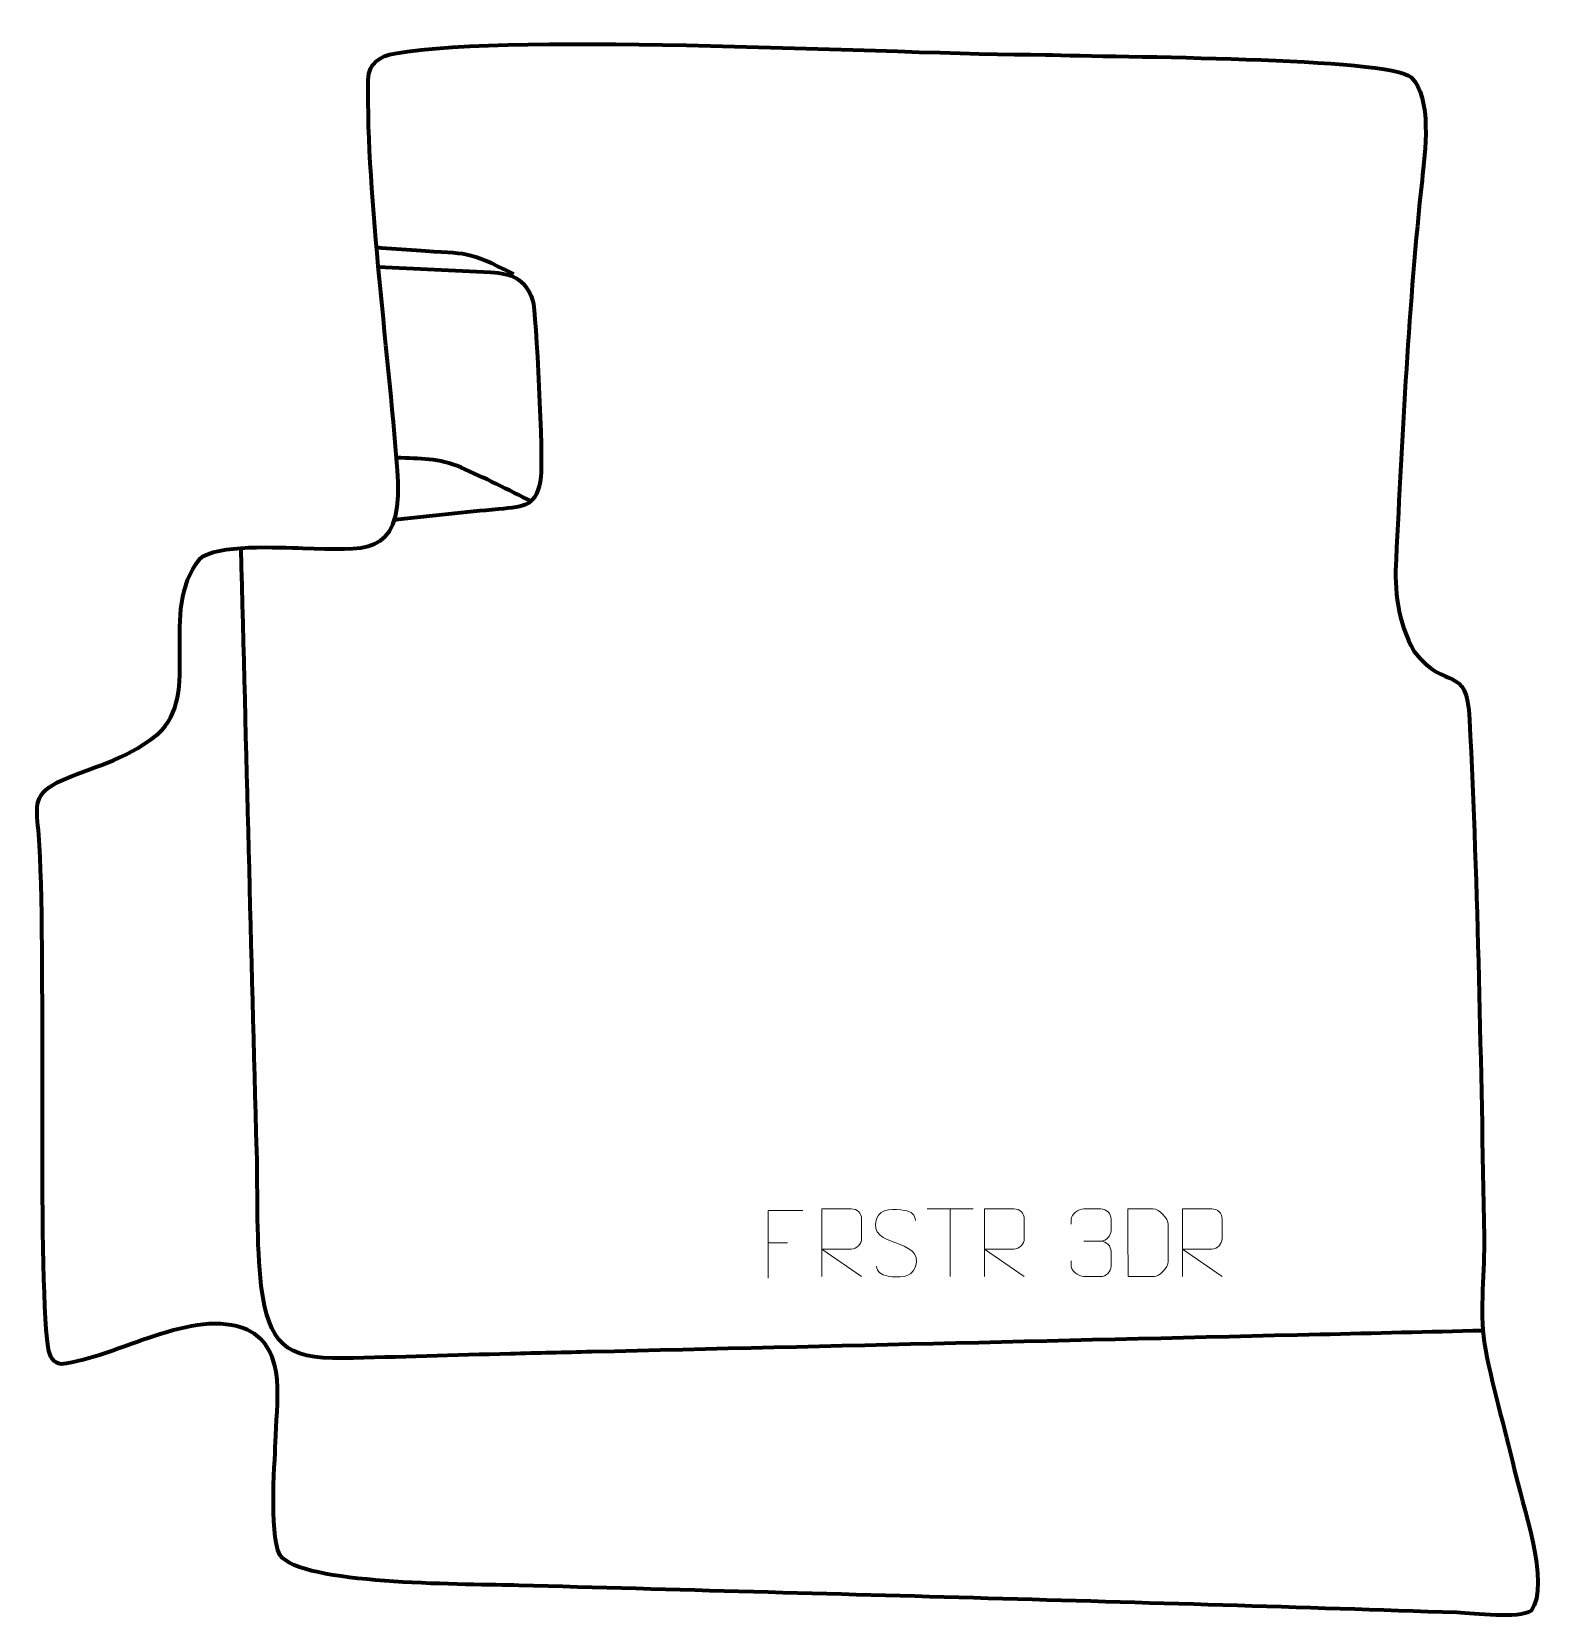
# Model space of a CAD drawing. Header units: millimetres. Extents: x -605 to -45, y 113 to 699.
import ezdxf

# ---------------------------------------------------------------- set-up
doc = ezdxf.new("R2010")
doc.units = ezdxf.units.MM
doc.header["$MEASUREMENT"] = 0
doc.layers.add('layer 1', color=7, linetype='Continuous', plot=False)
doc.layers.add('layer 2', color=7, linetype='Continuous')
doc.layers.add('layer 3', color=7, linetype='Continuous')

msp = doc.modelspace()

# ---------------------------------------------------------------- linework, layer by layer
at = {"layer": 'layer 1', "color": 250, "lineweight": 9}
for points, knots in [([(-320.9101, 263.8514), (-320.9101, 263.8514), (-333.7841, 263.8514), (-333.7841, 263.8514), (-333.7841, 263.8514), (-333.7841, 263.8514), (-333.7841, 238.8978), (-333.7841, 238.8978)], [0, 0, 0, 0, 0.33333333, 0.33333333, 0.33333333, 0.33333333, 1, 1, 1, 1]), ([(-313.948, 239.495), (-313.948, 239.495), (-313.948, 264.4485), (-313.948, 264.4485), (-313.948, 264.4485), (-310.3532, 264.4485), (-306.7577, 264.4485), (-303.1625, 264.4485), (-303.1625, 264.4485), (-300.8372, 264.4108), (-299.2799, 262.9208), (-299.284, 260.5544), (-299.284, 260.5544), (-299.2844, 258.5189), (-299.2844, 255.4595), (-299.284, 253.4235), (-299.284, 253.4235), (-299.2905, 251.548), (-301.1028, 249.6062), (-303.1123, 249.5871), (-303.1123, 249.5871), (-303.1123, 249.5871), (-313.948, 249.5871), (-313.948, 249.5871), (-313.948, 249.5871), (-313.948, 249.5871), (-299.2933, 239.495), (-299.2933, 239.495)], [0, 0, 0, 0, 0.125, 0.125, 0.125, 0.125, 0.25, 0.25, 0.25, 0.25, 0.375, 0.375, 0.375, 0.375, 0.5, 0.5, 0.5, 0.5, 0.625, 0.625, 0.625, 0.625, 0.75, 0.75, 0.75, 0.75, 1, 1, 1, 1]), ([(-286.6159, 251.9717), (-290.8642, 253.4421), (-295.7723, 255.2379), (-293.7672, 260.7582), (-293.7672, 260.7582), (-292.2637, 264.8981), (-287.0501, 264.5096), (-283.4465, 263.9085), (-283.4465, 263.9085), (-280.5859, 263.4313), (-279.7212, 262.2181), (-279.4106, 260.134)], [0, 0, 0, 0, 0.25, 0.25, 0.25, 0.25, 0.5, 0.5, 0.5, 0.5, 1, 1, 1, 1]), ([(-253.948, 239.4949), (-253.948, 239.4949), (-253.948, 264.4484), (-253.948, 264.4484), (-253.948, 264.4484), (-250.3532, 264.4484), (-246.7577, 264.4484), (-243.1625, 264.4484), (-243.1625, 264.4484), (-240.8372, 264.4107), (-239.2799, 262.9207), (-239.284, 260.5543), (-239.284, 260.5543), (-239.2844, 258.5188), (-239.2844, 255.4594), (-239.284, 253.4234), (-239.284, 253.4234), (-239.2905, 251.5479), (-241.1028, 249.6061), (-243.1123, 249.587), (-243.1123, 249.587), (-243.1123, 249.587), (-253.948, 249.587), (-253.948, 249.587), (-253.948, 249.587), (-253.948, 249.587), (-239.2933, 239.4949), (-239.2933, 239.4949)], [0, 0, 0, 0, 0.125, 0.125, 0.125, 0.125, 0.25, 0.25, 0.25, 0.25, 0.375, 0.375, 0.375, 0.375, 0.5, 0.5, 0.5, 0.5, 0.625, 0.625, 0.625, 0.625, 0.75, 0.75, 0.75, 0.75, 1, 1, 1, 1]), ([(-221.9805, 258.7641), (-221.9805, 258.7641), (-221.9805, 260.6213), (-221.9805, 260.6213), (-221.9805, 260.6213), (-221.9948, 262.3632), (-219.3303, 264.4813), (-217.2712, 264.4586), (-217.2712, 264.4586), (-215.2071, 264.4586), (-213.1431, 264.4586), (-211.0794, 264.4586), (-211.0794, 264.4586), (-208.8849, 264.4674), (-207.2866, 262.6206), (-207.2422, 260.7085), (-207.2422, 260.7085), (-207.2426, 259.2734), (-207.2426, 257.8383), (-207.2422, 256.4028), (-207.2422, 256.4028), (-207.2908, 254.7493), (-208.8934, 252.5193), (-211.0917, 252.5293), (-211.0917, 252.5293), (-208.888, 252.5181), (-207.28, 250.7149), (-207.226, 248.6554), (-207.226, 248.6554), (-207.2264, 246.8707), (-207.2264, 245.086), (-207.226, 243.3009), (-207.226, 243.3009), (-207.2159, 241.2395), (-209.2708, 239.4764), (-211.0917, 239.4845), (-211.0917, 239.4845), (-213.157, 239.4848), (-215.2222, 239.4848), (-217.2878, 239.4845), (-217.2878, 239.4845), (-219.4564, 239.496), (-221.9874, 241.8962), (-222.006, 243.358), (-222.006, 243.358), (-222.006, 243.358), (-222.006, 245.2666), (-222.006, 245.2666)], [0, 0, 0, 0, 0.07692308, 0.07692308, 0.07692308, 0.07692308, 0.15384615, 0.15384615, 0.15384615, 0.15384615, 0.23076923, 0.23076923, 0.23076923, 0.23076923, 0.30769231, 0.30769231, 0.30769231, 0.30769231, 0.38461538, 0.38461538, 0.38461538, 0.38461538, 0.46153846, 0.46153846, 0.46153846, 0.46153846, 0.53846154, 0.53846154, 0.53846154, 0.53846154, 0.61538462, 0.61538462, 0.61538462, 0.61538462, 0.69230769, 0.69230769, 0.69230769, 0.69230769, 0.76923077, 0.76923077, 0.76923077, 0.76923077, 0.84615385, 0.84615385, 0.84615385, 0.84615385, 1, 1, 1, 1]), ([(-201.0082, 239.523), (-198.6764, 239.5234), (-193.7262, 239.4994), (-191.3947, 239.4991), (-191.3947, 239.4991), (-189.4697, 239.3937), (-186.1511, 242.9353), (-186.1623, 244.9526), (-186.1623, 244.9526), (-186.1627, 250.7227), (-186.1627, 252.8924), (-186.1623, 258.6617), (-186.1623, 258.6617), (-186.1666, 260.7998), (-189.5411, 264.4599), (-191.6935, 264.4464), (-191.6935, 264.4464), (-194.0192, 264.4464), (-198.7435, 264.4464), (-201.0696, 264.4464), (-201.0696, 264.4464), (-201.0692, 258.6995), (-201.0079, 245.2703), (-201.0082, 239.523)], [0, 0, 0, 0, 0.14285714, 0.14285714, 0.14285714, 0.14285714, 0.28571429, 0.28571429, 0.28571429, 0.28571429, 0.42857143, 0.42857143, 0.42857143, 0.42857143, 0.57142857, 0.57142857, 0.57142857, 0.57142857, 0.71428571, 0.71428571, 0.71428571, 0.71428571, 1, 1, 1, 1]), ([(-180.948, 239.4949), (-180.948, 239.4949), (-180.948, 264.4484), (-180.948, 264.4484), (-180.948, 264.4484), (-177.3532, 264.4484), (-173.7577, 264.4484), (-170.1625, 264.4484), (-170.1625, 264.4484), (-167.8372, 264.4107), (-166.2799, 262.9207), (-166.284, 260.5543), (-166.284, 260.5543), (-166.2844, 258.5188), (-166.2844, 255.4594), (-166.284, 253.4234), (-166.284, 253.4234), (-166.2905, 251.5479), (-168.1028, 249.6061), (-170.1123, 249.587), (-170.1123, 249.587), (-170.1123, 249.587), (-180.948, 249.587), (-180.948, 249.587), (-180.948, 249.587), (-180.948, 249.587), (-166.2933, 239.4949), (-166.2933, 239.4949)], [0, 0, 0, 0, 0.125, 0.125, 0.125, 0.125, 0.25, 0.25, 0.25, 0.25, 0.375, 0.375, 0.375, 0.375, 0.5, 0.5, 0.5, 0.5, 0.625, 0.625, 0.625, 0.625, 0.75, 0.75, 0.75, 0.75, 1, 1, 1, 1]), ([(-286.6159, 251.9716), (-282.5973, 250.3249), (-277.5678, 248.4366), (-279.4018, 243.0763), (-279.4018, 243.0763), (-280.8616, 238.8099), (-285.7724, 239.0666), (-289.4985, 239.6213), (-289.4985, 239.6213), (-292.2485, 240.0311), (-293.4694, 241.2446), (-293.8474, 243.3568)], [0, 0, 0, 0, 0.25, 0.25, 0.25, 0.25, 0.5, 0.5, 0.5, 0.5, 1, 1, 1, 1])]:
    msp.add_open_spline(points, degree=3, knots=knots, dxfattribs=at)
for points in [[(-275.1095, 264.4249), (-275.1095, 264.4249), (-258.1223, 264.4249), (-258.1223, 264.4249)], [(-266.6157, 239.4949), (-266.6157, 239.4949), (-266.6157, 264.4484), (-266.6157, 264.4484)], [(-333.7841, 251.9717), (-333.7841, 251.9717), (-326.616, 251.9717), (-326.616, 251.9717)], [(-217.2708, 252.5189), (-217.2708, 252.5189), (-211.0744, 252.5189), (-211.0744, 252.5189)]]:
    msp.add_open_spline(points, degree=3, dxfattribs=at)
at = {"layer": 'layer 2', "color": 142, "lineweight": 158}
for points, knots in [([(-427.5471, 609.2281), (-445.5303, 618.1759), (-443.706, 616.4828), (-463.5182, 617.9365), (-463.5182, 617.9365), (-468.4056, 618.2951), (-473.2927, 618.6576), (-478.1806, 619.0091)], [0, 0, 0, 0, 0.33333333, 0.33333333, 0.33333333, 0.33333333, 1, 1, 1, 1]), ([(-477.5352, 611.9003), (-463.8103, 611.1704), (-449.8417, 610.784), (-436.1935, 609.9646), (-436.1935, 609.9646), (-428.0515, 609.4758), (-423.5815, 607.665), (-420.6371, 599.6962), (-420.6371, 599.6962), (-419.2026, 595.814), (-416.8266, 539.7425), (-417.5544, 534.5943), (-417.5544, 534.5943), (-419.1022, 523.6462), (-423.1554, 523.4456), (-433.2282, 522.5384), (-433.2282, 522.5384), (-445.5354, 521.4298), (-457.8508, 520.0071), (-470.1399, 518.6792), (-470.1399, 518.6792), (-470.1399, 518.6792), (-471.6115, 518.5202), (-471.6115, 518.5202)], [0, 0, 0, 0, 0.14285714, 0.14285714, 0.14285714, 0.14285714, 0.28571429, 0.28571429, 0.28571429, 0.28571429, 0.42857143, 0.42857143, 0.42857143, 0.42857143, 0.57142857, 0.57142857, 0.57142857, 0.57142857, 0.71428571, 0.71428571, 0.71428571, 0.71428571, 1, 1, 1, 1]), ([(-421.0648, 525.4874), (-429.36, 529.4425), (-438.6884, 534.3271), (-446.9581, 537.8817), (-446.9581, 537.8817), (-455.3141, 541.4733), (-461.961, 541.042), (-470.8374, 541.5028)], [0, 0, 0, 0, 0.33333333, 0.33333333, 0.33333333, 0.33333333, 1, 1, 1, 1]), ([(-70.1184, 219.5058), (-90.1306, 219.0305), (-110.1429, 218.5552), (-130.1551, 218.0799), (-130.1551, 218.0799), (-219.7099, 215.9529), (-309.2646, 213.8259), (-398.8194, 211.6989), (-398.8194, 211.6989), (-408.8255, 211.4613), (-418.8316, 211.2236), (-428.8378, 210.986), (-428.8378, 210.986), (-449.3526, 210.4946), (-470.0696, 209.6875), (-490.5514, 209.3692), (-490.5514, 209.3692), (-512.0817, 209.0346), (-517.9495, 214.8106), (-520.6993, 236.0693), (-520.6993, 236.0693), (-522.5363, 251.3407), (-521.9248, 269.8901), (-522.3561, 285.6363), (-522.3561, 285.6363), (-524.3884, 359.8225), (-526.2321, 434.015), (-528.1271, 508.2049)], [0, 0, 0, 0, 0.125, 0.125, 0.125, 0.125, 0.25, 0.25, 0.25, 0.25, 0.375, 0.375, 0.375, 0.375, 0.5, 0.5, 0.5, 0.5, 0.625, 0.625, 0.625, 0.625, 0.75, 0.75, 0.75, 0.75, 1, 1, 1, 1])]:
    msp.add_open_spline(points, degree=3, knots=knots, dxfattribs=at)
at = {"layer": 'layer 3', "color": 242, "lineweight": 158}
msp.add_open_spline([(-231.4856, 690.16), (-287.1584, 690.3095), (-425.3955, 698.6474), (-471.4074, 690.6335), (-471.4074, 690.6335), (-476.7741, 689.6987), (-481.2271, 687.1745), (-481.303, 680.9268), (-481.303, 680.9268), (-481.8381, 636.9197), (-473.2884, 578.1719), (-470.1657, 532.4562), (-470.1657, 532.4562), (-469.6522, 504.6095), (-482.2853, 507.7417), (-505.415, 508.194), (-505.415, 508.194), (-513.7743, 508.3575), (-537.5053, 509.7856), (-543.403, 504.2161), (-543.403, 504.2161), (-559.0126, 484.7743), (-542.2287, 454.2703), (-558.8875, 439.5537), (-558.8875, 439.5537), (-572.8022, 428.6169), (-581.6172, 428.4789), (-596.1445, 421.6865), (-596.1445, 421.6865), (-605.3744, 416.8277), (-603.5073, 411.9984), (-602.7802, 402.4404), (-602.7802, 402.4404), (-599.807, 363.3556), (-603.3685, 243.1459), (-599.3413, 213.4208), (-599.3413, 213.4208), (-598.8596, 209.8654), (-597.1244, 207.4239), (-594.5843, 207.1806), (-594.5843, 207.1806), (-573.4623, 209.6037), (-546.064, 228.3828), (-525.7979, 219.8509), (-525.7979, 219.8509), (-510.6739, 212.496), (-515.3281, 191.9601), (-515.4743, 178.3796), (-515.4743, 178.3796), (-515.7121, 170.2687), (-518.149, 140.6959), (-512.934, 135.6072), (-512.934, 135.6072), (-501.3589, 125.5408), (-443.9077, 126.0849), (-425.7503, 125.5736), (-425.7503, 125.5736), (-310.4105, 122.3081), (-194.8815, 119.3989), (-79.577, 115.5026), (-79.577, 115.5026), (-73.1759, 115.2863), (-56.9883, 113.0738), (-52.3452, 116.2035), (-52.3452, 116.2035), (-44.9103, 125.8684), (-55.9755, 156.6311), (-58.5837, 168.4782), (-58.5837, 168.4782), (-61.9396, 183.4657), (-67.2613, 200.5739), (-69.6252, 215.3216), (-69.6252, 215.3216), (-71.4279, 226.5678), (-69.4622, 242.1855), (-69.6222, 254.161), (-69.6222, 254.161), (-70.9156, 317.3114), (-71.8581, 381.9165), (-75.082, 444.8441), (-75.082, 444.8441), (-76.1881, 466.4333), (-83.472, 454.4626), (-95.452, 470.0202), (-95.452, 470.0202), (-101.7229, 481.2701), (-102.7432, 492.5565), (-102.1644, 504.1236), (-102.1644, 504.1236), (-99.8979, 549.4262), (-97.4469, 599.3553), (-92.5769, 643.9242), (-92.5769, 643.9242), (-91.4949, 653.8269), (-88.7251, 674.4052), (-96.6353, 681.8354), (-96.6353, 681.8354), (-104.5622, 689.2813), (-205.7684, 689.2681), (-231.4856, 690.16)], degree=3, knots=[0, 0, 0, 0, 0.03846154, 0.03846154, 0.03846154, 0.03846154, 0.07692308, 0.07692308, 0.07692308, 0.07692308, 0.11538462, 0.11538462, 0.11538462, 0.11538462, 0.15384615, 0.15384615, 0.15384615, 0.15384615, 0.19230769, 0.19230769, 0.19230769, 0.19230769, 0.23076923, 0.23076923, 0.23076923, 0.23076923, 0.26923077, 0.26923077, 0.26923077, 0.26923077, 0.30769231, 0.30769231, 0.30769231, 0.30769231, 0.34615385, 0.34615385, 0.34615385, 0.34615385, 0.38461538, 0.38461538, 0.38461538, 0.38461538, 0.42307692, 0.42307692, 0.42307692, 0.42307692, 0.46153846, 0.46153846, 0.46153846, 0.46153846, 0.5, 0.5, 0.5, 0.5, 0.53846154, 0.53846154, 0.53846154, 0.53846154, 0.57692308, 0.57692308, 0.57692308, 0.57692308, 0.61538462, 0.61538462, 0.61538462, 0.61538462, 0.65384615, 0.65384615, 0.65384615, 0.65384615, 0.69230769, 0.69230769, 0.69230769, 0.69230769, 0.73076923, 0.73076923, 0.73076923, 0.73076923, 0.76923077, 0.76923077, 0.76923077, 0.76923077, 0.80769231, 0.80769231, 0.80769231, 0.80769231, 0.84615385, 0.84615385, 0.84615385, 0.84615385, 0.88461538, 0.88461538, 0.88461538, 0.88461538, 0.92307692, 0.92307692, 0.92307692, 0.92307692, 1, 1, 1, 1], dxfattribs=at)

doc.saveas('drawing.dxf')
